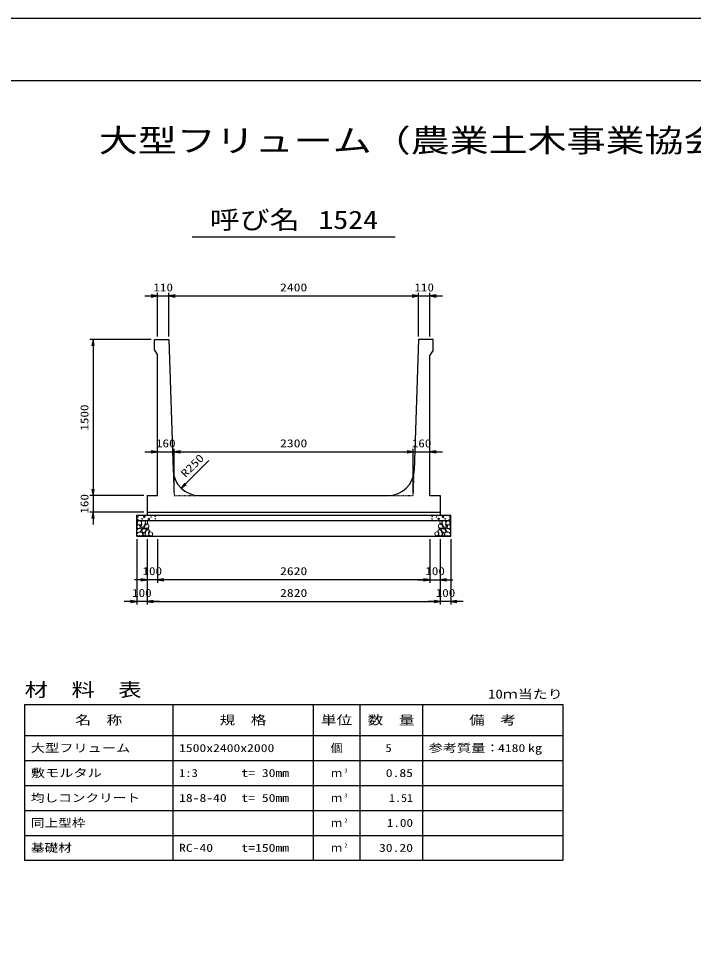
# Model space of a CAD drawing. Units: millimetres at full size. Extents: x 0 to 25230, y 0 to 17820.
# Drawn here: x 8469 to 14960, y 8910 to 17820 of the extents above; entities that cross this region are included whole.
import ezdxf
from ezdxf.enums import TextEntityAlignment as Align

# ---------------------------------------------------------------- set-up
doc = ezdxf.new("R2010")
doc.units = ezdxf.units.MM
doc.linetypes.add('DASHED_SPACED', pattern=[12, 6, -6])
for name, color, linetype, lineweight in [('0_2', 7, 'Continuous', 25), ('D-DCR-HCHn', 4, 'Continuous', 9), ('D-MTR-FRAM', 7, 'Continuous', 25), ('D-MTR-LINE', 7, 'Continuous', 25), ('D-STR-DIM', 7, 'Continuous', 25), ('D-STR-STRn', 1, 'Continuous', 25), ('D-TTL', 2, 'Continuous', 25), ('D-TTL-TXT', 7, 'Continuous', 25)]:
    doc.layers.add(name, color=color, linetype=linetype, lineweight=lineweight)
doc.layers.add('D-MTR', color=7, linetype='Continuous')
doc.layers.add('D-MTR-TXT', color=7, linetype='Continuous')
doc.styles.add('ＭＳ ゴシック', font='')
doc.styles.get('ＭＳ ゴシック').set_extended_font_data('MS Gothic')

# ---------------------------------------------------------------- blocks, each defined once
blk = doc.blocks.new('open_arrow')
at = {"color": 0, "linetype": 'Continuous', "lineweight": -2}
blk.add_lwpolyline([(7.5, 1.25), (0, 0), (7.5, -1.25)], dxfattribs=at)

msp = doc.modelspace()

# ---------------------------------------------------------------- linework, layer by layer
at = {"layer": '0_2'}
for p, q in [((9705, 12810), (9705, 12390)), ((9805, 12810), (9805, 12390)), ((9805, 12810), (9805, 12390)), ((12425, 12810), (12425, 12390)), ((9925, 12420), (9585, 12420)), ((12425, 12420), (9805, 12420))]:
    msp.add_line(p, q, dxfattribs=at)
at = {"layer": 'D-DCR-HCHn'}
for points in [[(9610.46, 12940.356), (9605.26, 12924.753), (9612.194, 12914.352), (9629.53, 12912.618), (9641.366, 12917.699), (9636.464, 12929.954), (9639.932, 12936.889), (9632.997, 12943.823), (9622.596, 12947.29)], [(9643.399, 12983.696), (9627.796, 12987.163), (9613.928, 12980.228), (9612.194, 12964.626), (9615.661, 12952.491), (9632.997, 12947.29), (9645.132, 12947.29), (9650.333, 12955.958), (9650.333, 12975.028)], [(9657.267, 12985.429), (9652.067, 12969.827), (9653.8, 12952.491), (9641.665, 12933.421), (9657.267, 12924.753), (9674.603, 12933.421), (9685.005, 12947.29), (9688.472, 12969.827), (9685.005, 12981.962), (9674.603, 12987.163)], [(9660.735, 12924.753), (9652.067, 12917.819), (9655.534, 12912.618), (9667.669, 12912.618), (9672.87, 12914.352), (9676.337, 12921.286), (9671.136, 12926.487)], [(9686.739, 12943.823), (9678.071, 12923.02), (9685.005, 12914.352), (9705.808, 12914.352), (9714.476, 12917.819), (9723.144, 12929.954), (9723.144, 12940.356), (9714.476, 12954.224), (9704.074, 12955.958)], [(9690.206, 12981.962), (9690.206, 12961.159), (9698.874, 12955.958), (9707.542, 12961.159), (9709.275, 12973.294), (9707.542, 12983.696), (9695.407, 12987.163)], [(12543.261, 12943.823), (12551.929, 12923.02), (12544.995, 12914.352), (12524.192, 12914.352), (12515.524, 12917.819), (12506.856, 12929.954), (12506.856, 12940.356), (12515.524, 12954.224), (12525.926, 12955.958)], [(12539.794, 12981.962), (12539.794, 12961.159), (12531.126, 12955.958), (12522.458, 12961.159), (12520.725, 12973.294), (12522.458, 12983.696), (12534.593, 12987.163)], [(12572.733, 12985.429), (12577.933, 12969.827), (12576.2, 12952.491), (12588.335, 12933.421), (12572.733, 12924.753), (12555.397, 12933.421), (12544.995, 12947.29), (12541.528, 12969.827), (12544.995, 12981.962), (12555.397, 12987.163)], [(12569.265, 12924.753), (12577.933, 12917.819), (12574.466, 12912.618), (12562.331, 12912.618), (12557.13, 12914.352), (12553.663, 12921.286), (12558.864, 12926.487)], [(12586.601, 12983.696), (12602.204, 12987.163), (12616.072, 12980.228), (12617.806, 12964.626), (12614.339, 12952.491), (12597.003, 12947.29), (12584.868, 12947.29), (12579.667, 12955.958), (12579.667, 12975.028)], [(12619.54, 12940.356), (12624.74, 12924.753), (12617.806, 12914.352), (12600.47, 12912.618), (12588.634, 12917.699), (12593.536, 12929.954), (12590.068, 12936.889), (12597.003, 12943.823), (12607.404, 12947.29)], [(9643.366, 12882.757), (9656.208, 12902.019), (9654.603, 12906.834), (9636.946, 12911.65), (9620.894, 12910.045), (9609.658, 12900.414), (9608.052, 12889.177), (9609.658, 12877.941), (9622.499, 12874.731)], [(9649.787, 12842.627), (9661.023, 12847.443), (9664.234, 12863.494), (9657.813, 12874.731), (9646.577, 12877.941), (9632.13, 12876.336), (9616.078, 12869.915), (9608.052, 12860.284), (9608.052, 12849.048), (9612.868, 12842.627), (9632.13, 12844.232)], [(9688.311, 12882.757), (9696.337, 12902.019), (9689.916, 12910.045), (9670.654, 12910.045), (9662.628, 12906.834), (9654.603, 12895.598), (9654.603, 12885.967), (9662.628, 12873.125), (9672.259, 12871.52)], [(9685.101, 12847.443), (9685.101, 12866.705), (9677.075, 12871.52), (9669.049, 12866.705), (9667.444, 12855.469), (9669.049, 12845.837), (9680.285, 12842.627)], [(9715.599, 12844.232), (9720.415, 12858.679), (9718.81, 12874.731), (9730.046, 12892.388), (9715.599, 12900.414), (9699.548, 12892.388), (9689.916, 12879.546), (9686.706, 12858.679), (9689.916, 12847.443), (9699.548, 12842.627)], [(9712.389, 12900.414), (9720.415, 12906.834), (9717.204, 12911.65), (9705.968, 12911.65), (9701.153, 12910.045), (9697.942, 12903.624), (9702.758, 12898.808)], [(9728.441, 12845.837), (9742.887, 12842.627), (9755.729, 12849.048), (9757.334, 12863.494), (9754.124, 12874.731), (9738.072, 12879.546), (9726.836, 12879.546), (9722.02, 12871.52), (9722.02, 12853.863)], [(12501.559, 12845.837), (12487.113, 12842.627), (12474.271, 12849.048), (12472.666, 12863.494), (12475.876, 12874.731), (12491.928, 12879.546), (12503.164, 12879.546), (12507.98, 12871.52), (12507.98, 12853.863)], [(12514.401, 12844.232), (12509.585, 12858.679), (12511.19, 12874.731), (12499.954, 12892.388), (12514.401, 12900.414), (12530.452, 12892.388), (12540.084, 12879.546), (12543.294, 12858.679), (12540.084, 12847.443), (12530.452, 12842.627)], [(12517.611, 12900.414), (12509.585, 12906.834), (12512.796, 12911.65), (12524.032, 12911.65), (12528.847, 12910.045), (12532.058, 12903.624), (12527.242, 12898.808)], [(12541.689, 12882.757), (12533.663, 12902.019), (12540.084, 12910.045), (12559.346, 12910.045), (12567.372, 12906.834), (12575.397, 12895.598), (12575.397, 12885.967), (12567.372, 12873.125), (12557.741, 12871.52)], [(12544.899, 12847.443), (12544.899, 12866.705), (12552.925, 12871.52), (12560.951, 12866.705), (12562.556, 12855.469), (12560.951, 12845.837), (12549.715, 12842.627)], [(12580.213, 12842.627), (12568.977, 12847.443), (12565.766, 12863.494), (12572.187, 12874.731), (12583.423, 12877.941), (12597.87, 12876.336), (12613.922, 12869.915), (12621.948, 12860.284), (12621.948, 12849.048), (12617.132, 12842.627), (12597.87, 12844.232)], [(12586.634, 12882.757), (12573.792, 12902.019), (12575.397, 12906.834), (12593.054, 12911.65), (12609.106, 12910.045), (12620.342, 12900.414), (12621.948, 12889.177), (12620.342, 12877.941), (12607.501, 12874.731)]]:
    msp.add_lwpolyline(points, close=True, dxfattribs=at)
for centre, radius in [((9615.727, 13023.955), 3), ((9657.292, 13005.752), 3), ((9678.336, 13023.955), 7.5), ((9721.664, 13004.961), 7.5), ((9742.708, 13023.164), 3), ((9783.131, 13030.006), 3), ((12446.869, 13030.006), 3), ((12487.292, 13023.164), 3), ((12508.336, 13004.961), 7.5), ((12551.664, 13023.955), 7.5), ((12572.708, 13005.752), 3), ((12614.273, 13023.955), 3), ((9616.869, 12998.91), 3), ((9784.273, 13004.961), 3), ((12445.727, 13004.961), 3), ((12613.131, 12998.91), 3)]:
    msp.add_circle(centre, radius, dxfattribs=at)
at = {"layer": 'D-MTR-FRAM'}
for p, q in [((8527.5, 11220), (13702.5, 11220)), ((8527.5, 11220), (8527.5, 9720)), ((13702.5, 11220), (13702.5, 9720)), ((8527.5, 9720), (13702.5, 9720))]:
    msp.add_line(p, q, dxfattribs=at)
at = {"layer": 'D-MTR-LINE'}
for p, q in [((9952.5, 11220), (9952.5, 9720)), ((11302.5, 11220), (11302.5, 9720)), ((11752.5, 11220), (11752.5, 9720)), ((12352.5, 11220), (12352.5, 9720)), ((8527.5, 10920), (13702.5, 10920)), ((8527.5, 10680), (13702.5, 10680)), ((8527.5, 10440), (13702.5, 10440)), ((8527.5, 10200), (13702.5, 10200)), ((8527.5, 9960), (13702.5, 9960))]:
    msp.add_line(p, q, dxfattribs=at)
at = {"layer": 'D-STR-DIM'}
for p, q in [((9685, 15150), (10035, 15150)), ((9805, 14760), (9805, 15180)), ((9915, 14760), (9915, 15180)), ((9915, 14760), (9915, 15180)), ((9915, 15150), (12315, 15150)), ((12195, 15150), (12545, 15150)), ((12315, 14760), (12315, 15180)), ((12315, 14760), (12315, 15180)), ((12425, 14760), (12425, 15180)), ((9745, 14730), (9155, 14730)), ((9185, 14730), (9185, 13230)), ((9685, 13650), (10085, 13650)), ((9965, 13260), (9965, 13680)), ((9965, 13260), (9965, 13680)), ((9965, 13650), (12265, 13650)), ((12145, 13650), (12545, 13650)), ((12265, 13260), (12265, 13680)), ((12265, 13260), (12265, 13680)), ((10032.998, 13300.303), (10298.163, 13565.468)), ((9185, 13350), (9185, 12950)), ((9675, 13230), (9155, 13230)), ((9675, 13230), (9155, 13230)), ((9675, 13070), (9155, 13070)), ((9605, 12810), (9605, 12180)), ((9705, 12810), (9705, 12180)), ((9705, 12810), (9705, 12180)), ((12425, 12810), (12425, 12390)), ((12525, 12810), (12525, 12180)), ((12525, 12810), (12525, 12180)), ((12525, 12810), (12525, 12390)), ((12625, 12810), (12625, 12180)), ((12305, 12420), (12645, 12420)), ((9825, 12210), (9485, 12210)), ((9705, 12210), (12525, 12210)), ((12745, 12210), (12405, 12210))]:
    msp.add_line(p, q, dxfattribs=at)
at = {"layer": 'D-STR-STRn'}
for p, q in [((9775, 14730), (9915, 14730)), ((9775, 14630), (9775, 14730)), ((9915, 14730), (9956.944, 13471.671)), ((12315, 14730), (12273.056, 13471.671)), ((12455, 14730), (12315, 14730)), ((12455, 14630), (12455, 14730)), ((9775, 14630), (9805, 14580)), ((12455, 14630), (12425, 14580)), ((9805, 13230), (9805, 14580)), ((12425, 13230), (12425, 14580)), ((9705, 13230), (9705, 13070)), ((9705, 13230), (9805, 13230)), ((10206.806, 13230), (12023.194, 13230)), ((12425, 13230), (12525, 13230)), ((12525, 13230), (12525, 13070)), ((9605, 12840), (9605, 13040)), ((9605, 13040), (12625, 13040)), ((9705, 13070), (12525, 13070)), ((9705, 13070), (9705, 13040)), ((12525, 13070), (12525, 13040)), ((12625, 12840), (12625, 13040)), ((9605, 12990), (12625, 12990)), ((9605, 12840), (12625, 12840))]:
    msp.add_line(p, q, dxfattribs=at)
at = {"layer": 'D-STR-STRn', "color": 2, "linetype": 'DASHED_SPACED'}
for p, q in [((9956.944, 13471.671), (9965, 13230)), ((12265, 13230), (12273.056, 13471.671)), ((9965, 13230), (10206.806, 13230)), ((12023.194, 13230), (12265, 13230))]:
    msp.add_line(p, q, dxfattribs=at)
at = {"layer": 'D-STR-STRn'}
for centre, start, end in [((10206.806, 13480), 181.90915, 270), ((12023.194, 13480), 270, 358.09085)]:
    msp.add_arc(centre, 250, start, end, dxfattribs=at)
at = {"layer": 'D-TTL'}
for points in [[(0, 0), (25230, 0), (25230, 17820), (0, 17820)], [(600, 600), (24630, 600), (24630, 17220), (600, 17220)]]:
    msp.add_lwpolyline(points, close=True, dxfattribs=at)
at = {"layer": 'D-TTL-TXT'}
msp.add_line((10140, 15720), (12090, 15720), dxfattribs=at)

# ---------------------------------------------------------------- block references
at = {"layer": '0_2', "xscale": 8, "yscale": 8, "rotation": 180}
for p in [(9705, 12420), (12425, 12420)]:
    msp.add_blockref('open_arrow', p, dxfattribs=at)
at = {"layer": '0_2', "xscale": 8, "yscale": 8}
msp.add_blockref('open_arrow', (9805, 12420), dxfattribs=at)
msp.add_blockref('open_arrow', (9805, 12420), dxfattribs=at)
at = {"layer": 'D-STR-DIM', "xscale": 8, "yscale": 8}
for p, rotation in [((9805, 15150), 180), ((12315, 15150), 180), ((12315, 15150), 180), ((9185, 14730), 270), ((9805, 13650), 180), ((12265, 13650), 180), ((12265, 13650), 180), ((9185, 13230), 90), ((9185, 13230), 90), ((10032.998, 13300.303), 45), ((9185, 13070), 270), ((12425, 12420), 180), ((9605, 12210), 180), ((12525, 12210), 180), ((12525, 12210), 180)]:
    msp.add_blockref('open_arrow', p, dxfattribs=dict(at, rotation=rotation))
for p in [(9915, 15150), (9915, 15150), (12425, 15150), (9965, 13650), (9965, 13650), (12425, 13650), (12525, 12420), (9705, 12210), (9705, 12210), (12625, 12210)]:
    msp.add_blockref('open_arrow', p, dxfattribs=at)

# ---------------------------------------------------------------- texts
at = {"layer": '0_2', "style": 'ＭＳ ゴシック'}
for s, width, p in [('100', 1.2, (9755, 12502.5)), ('2620', 1.25, (11115, 12502.5))]:
    msp.add_text(s, height=76.98, dxfattribs=dict(at, width=width)).set_placement(p, align=Align.MIDDLE_CENTER)
at = {"layer": 'D-MTR', "style": 'ＭＳ ゴシック', "width": 1.25}
msp.add_text('材\u3000料\u3000表', height=132, dxfattribs=at).set_placement((8527.5, 11256), align=Align.BOTTOM_LEFT)
at = {"layer": 'D-MTR', "style": 'ＭＳ ゴシック', "width": 1.2}
msp.add_text('10ｍ当たり', height=87.98, dxfattribs=at).set_placement((13702.5, 11249), align=Align.BOTTOM_RIGHT)
at = {"layer": 'D-MTR-TXT', "style": 'ＭＳ ゴシック'}
for s, height, width, p in [('名\u3000称', 87.98, 1.25, (9240, 11070)), ('規\u3000格', 87.98, 1.25, (10627.5, 11070)), ('単位', 87.98, 1.25, (11527.5, 11070)), ('数\u3000量', 87.98, 1.25, (12052.5, 11070)), ('備\u3000考', 87.98, 1.25, (13027.5, 11070)), ('個', 76.98, 1.1, (11527.5, 10800))]:
    msp.add_text(s, height=height, dxfattribs=dict(at, width=width)).set_placement(p, align=Align.MIDDLE_CENTER)
for s, width, p in [('大型フリューム', 1.3, (8587.5, 10800)), ('1500x2400x2000', 1.25, (10012.5, 10800)), ('参考質量：    kg', 1.3, (12412.5, 10800)), ('敷モルタル', 1.3, (8587.5, 10560)), ('1:3', 1.15, (10012.5, 10560)), ('t= 30mm', 1.25, (10612.5, 10560)), ('均しコンクリート', 1.25, (8587.5, 10320)), ('18-8-40', 1.25, (10012.5, 10320)), ('t= 50mm', 1.25, (10612.5, 10320)), ('同上型枠', 1.25, (8587.5, 10080)), ('基礎材', 1.25, (8587.5, 9840)), ('RC-40', 1.25, (10012.5, 9840)), ('t=150mm', 1.25, (10612.5, 9840))]:
    msp.add_text(s, height=76.98, dxfattribs=dict(at, width=width)).set_placement(p, align=Align.MIDDLE_LEFT)
for s, width, p in [('5', 1.15, (12057.83, 10800)), ('4180', 1.25, (13342.5, 10800)), ('0.85', 1.25, (12262.5, 10560)), ('1.51', 1.1, (12262.5, 10320)), ('1.00', 1.2, (12262.5, 10080)), ('30.20', 1.25, (12262.5, 9840))]:
    msp.add_text(s, height=76.98, dxfattribs=dict(at, width=width)).set_placement(p, align=Align.MIDDLE_RIGHT)
for p in [(11527.5, 10560), (11527.5, 10320), (11527.5, 10080), (11527.5, 9840)]:
    msp.add_text('ｍ', height=76.98, dxfattribs=at).set_placement(p, align=Align.MIDDLE_CENTER)
at = {"layer": 'D-MTR-TXT', "style": 'ＭＳ ゴシック', "width": 1.15}
for s, p in [('3', (11602.5, 10553)), ('3', (11602.5, 10313)), ('2', (11602.5, 10073)), ('2', (11602.5, 9833))]:
    msp.add_text(s, height=38.49, dxfattribs=at).set_placement(p, align=Align.BOTTOM_LEFT)
at = {"layer": 'D-STR-DIM', "style": 'ＭＳ ゴシック'}
for s, width, p in [('110', 1.2, (9860, 15232.5)), ('2400', 1.25, (11115, 15232.5)), ('110', 1.2, (12370, 15232.5)), ('160', 1.2, (9885, 13732.5)), ('2300', 1.25, (11115, 13732.5)), ('160', 1.2, (12345, 13732.5)), ('100', 1.2, (12475, 12502.5)), ('100', 1.2, (9655, 12292.5)), ('2820', 1.25, (11115, 12292.5)), ('100', 1.2, (12575, 12292.5))]:
    msp.add_text(s, height=76.98, dxfattribs=dict(at, width=width)).set_placement(p, align=Align.MIDDLE_CENTER)
at = {"layer": 'D-STR-DIM', "style": 'ＭＳ ゴシック', "width": 1.2}
for s, p in [('1500', (9102.5, 13980)), ('160', (9102.5, 13150))]:
    msp.add_text(s, height=76.98, rotation=90, dxfattribs=at).set_placement(p, align=Align.MIDDLE_CENTER)
at = {"layer": 'D-STR-DIM', "style": 'ＭＳ ゴシック', "width": 1.25}
msp.add_text('R250', height=76.98, rotation=45, dxfattribs=at).set_placement((10091.408, 13381.34), align=Align.BOTTOM_LEFT)
at = {"layer": 'D-TTL-TXT', "style": 'ＭＳ ゴシック'}
for s, height, width, p in [('大型フリューム（農業土木事業協会型）', 219.9, 1.25, (12615, 16470)), ('呼び名', 176, 1.2, (10740, 15742.5)), ('1524', 176, 1.2, (11640, 15742.5))]:
    msp.add_text(s, height=height, dxfattribs=dict(at, width=width)).set_placement(p, align=Align.BOTTOM_CENTER)

doc.saveas('drawing.dxf')
